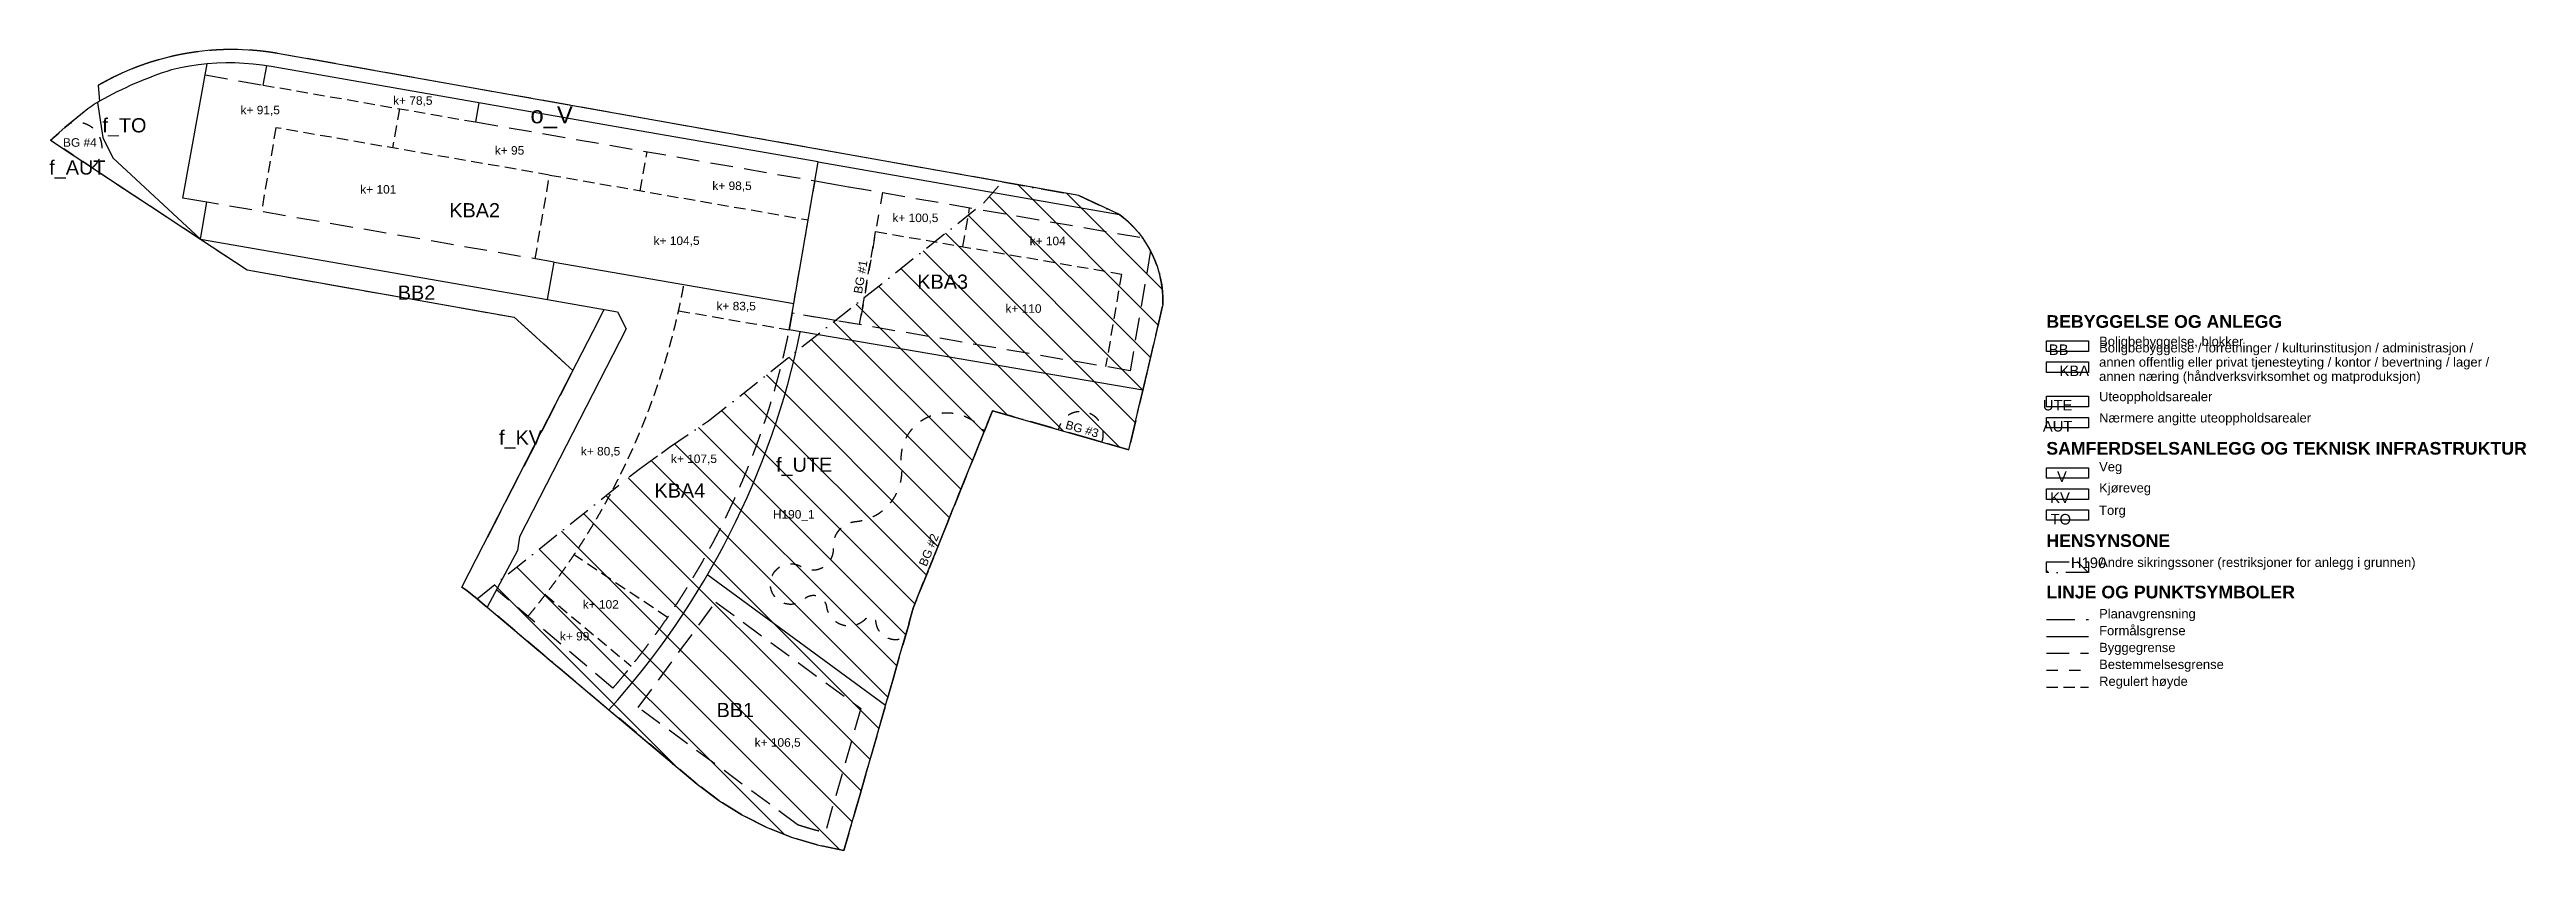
# Model space of a CAD drawing. Header units: millimetres. Extents: x 599504846 to 599941033, y 6644752532 to 6644893610.
import ezdxf
from ezdxf.enums import TextEntityAlignment as Align

# ---------------------------------------------------------------- set-up
doc = ezdxf.new("R2010")
doc.units = ezdxf.units.MM
doc.header["$LTSCALE"] = 0.5
doc.header["$MEASUREMENT"] = 0
for name, pattern in [('Byggegrense', [12000, 8000, -4000]), ('Planens begrensning', [14000, 10000, -4000]), ('PLINE', [0]), ('RpBestemmelseGrense', [8000, 4000, -4000]), ('RpHensyn', [14000, 8000, -3000, 0, -3000]), ('RpRegulerthøyde', [6000, 4000, -2000])]:
    doc.linetypes.add(name, pattern=pattern)
for name, color, linetype in [('RpArealformål(Nye konstruksjoner)', 7, 'Continuous'), ('RpArealformål(Tekst)(Nye konstruksjoner)', 7, 'Continuous'), ('RpBestemmelseGrense(Nye konstruksjoner)', 7, 'Continuous'), ('RpFormål Grense(Nye konstruksjoner)', 7, 'Continuous'), ('RpGrense(Nye konstruksjoner)', 7, 'Continuous'), ('RpJuridisklinje-1211(Nye konstruksjoner)', 7, 'Continuous'), ('RpRegulertHøyde(Nye konstruksjoner)', 7, 'Continuous'), ('RpSikringGrense(Nye konstruksjoner)', 7, 'Continuous'), ('RpSikringSone(Nye konstruksjoner)', 7, 'Continuous'), ('RpTekst(Nye konstruksjoner)', 7, 'Continuous')]:
    doc.layers.add(name, color=color, linetype=linetype)
doc.styles.add('GENERATED_STYLE_1', font='Arial.ttf')
doc.styles.add('GENERATED_STYLE_2', font='Arial Bold.ttf')
pattern_1 = [(135, (599597511, 6644841565.3), (3535.53, 3535.53), [])]

# ---------------------------------------------------------------- blocks, each defined once
blk = doc.blocks.new('KBA2_1800_1', base_point=(599575243, 6644867120))
at = {"layer": 'RpArealformål(Tekst)(Nye konstruksjoner)', "style": 'GENERATED_STYLE_1'}
blk.add_attdef('ROOM_NAME', text='', height=2500, dxfattribs=at).set_placement((599575243, 6644866549), align=Align.TOP_LEFT)
blk = doc.blocks.new('KBA3_1801_2', base_point=(599657661, 6644854537))
at = {"layer": 'RpArealformål(Tekst)(Nye konstruksjoner)', "style": 'GENERATED_STYLE_1'}
blk.add_attdef('ROOM_NAME', text='', height=2500, dxfattribs=at).set_placement((599657661, 6644853966), align=Align.TOP_LEFT)
blk = doc.blocks.new('KBA4_1802_3', base_point=(599611378.099649, 6644817753.441484))
at = {"layer": 'RpArealformål(Tekst)(Nye konstruksjoner)', "style": 'GENERATED_STYLE_1'}
blk.add_attdef('ROOM_NAME', text='', height=2500, dxfattribs=at).set_placement((599611378.099649, 6644817182.012914), align=Align.TOP_LEFT)
blk = doc.blocks.new('f_TO_2013_4', base_point=(599514150, 6644882088))
at = {"layer": 'RpArealformål(Tekst)(Nye konstruksjoner)', "style": 'GENERATED_STYLE_1'}
blk.add_attdef('ROOM_NAME', text='', height=2500, dxfattribs=at).set_placement((599514150, 6644881516), align=Align.TOP_LEFT)
blk = doc.blocks.new('f_KV_2011_5', base_point=(599583998, 6644827089))
at = {"layer": 'RpArealformål(Tekst)(Nye konstruksjoner)', "style": 'GENERATED_STYLE_1'}
blk.add_attdef('ROOM_NAME', text='', height=2500, dxfattribs=at).set_placement((599583998, 6644826518), align=Align.TOP_LEFT)
blk = doc.blocks.new('f_UTE_1600_6', base_point=(599632779, 6644822311))
at = {"layer": 'RpArealformål(Tekst)(Nye konstruksjoner)', "style": 'GENERATED_STYLE_1'}
blk.add_attdef('ROOM_NAME', text='', height=2500, dxfattribs=at).set_placement((599632779, 6644821739), align=Align.TOP_LEFT)
blk = doc.blocks.new('BB1_1113_7', base_point=(599622321.162769, 6644779097.533187))
at = {"layer": 'RpArealformål(Tekst)(Nye konstruksjoner)', "style": 'GENERATED_STYLE_1'}
blk.add_attdef('ROOM_NAME', text='', height=2500, dxfattribs=at).set_placement((599622321.162769, 6644778526.104615), align=Align.TOP_LEFT)
blk = doc.blocks.new('BB2_1113_8', base_point=(599566175, 6644852604))
at = {"layer": 'RpArealformål(Tekst)(Nye konstruksjoner)', "style": 'GENERATED_STYLE_1'}
blk.add_attdef('ROOM_NAME', text='', height=2500, dxfattribs=at).set_placement((599566175, 6644852032), align=Align.TOP_LEFT)
blk = doc.blocks.new('o_V_2010_9', base_point=(599589535, 6644884303))
at = {"layer": 'RpArealformål(Tekst)(Nye konstruksjoner)', "style": 'GENERATED_STYLE_1'}
blk.add_attdef('ROOM_NAME', text='', height=3000, dxfattribs=at).set_placement((599589535, 6644883617), align=Align.TOP_LEFT)
blk = doc.blocks.new('UTE_1600_10', base_point=(599855872, 6644832326))
at = {"layer": 'RpArealformål(Tekst)(Nye konstruksjoner)', "style": 'GENERATED_STYLE_1'}
blk.add_attdef('ROOM_NAME', text='', height=1858, dxfattribs=at).set_placement((599855872, 6644831901), align=Align.TOP_LEFT)
blk = doc.blocks.new('KV_1113_11', base_point=(599857164, 6644816023))
at = {"layer": 'RpArealformål(Tekst)(Nye konstruksjoner)', "style": 'GENERATED_STYLE_1'}
blk.add_attdef('ROOM_NAME', text='', height=1858, dxfattribs=at).set_placement((599857164, 6644815598), align=Align.TOP_LEFT)
blk = doc.blocks.new('BB_1113_12', base_point=(599856921, 6644842090))
at = {"layer": 'RpArealformål(Tekst)(Nye konstruksjoner)', "style": 'GENERATED_STYLE_1'}
blk.add_attdef('ROOM_NAME', text='', height=1858, dxfattribs=at).set_placement((599856921, 6644841665), align=Align.TOP_LEFT)
blk = doc.blocks.new('KBA_1800_13', base_point=(599858811, 6644838369))
at = {"layer": 'RpArealformål(Tekst)(Nye konstruksjoner)', "style": 'GENERATED_STYLE_1'}
blk.add_attdef('ROOM_NAME', text='', height=1858, dxfattribs=at).set_placement((599858811, 6644837944), align=Align.TOP_LEFT)
blk = doc.blocks.new('V_2010_14', base_point=(599858360, 6644819745))
at = {"layer": 'RpArealformål(Tekst)(Nye konstruksjoner)', "style": 'GENERATED_STYLE_1'}
blk.add_attdef('DUMMY_64', text='', height=1858, dxfattribs=at).set_placement((599858360, 6644819320), align=Align.TOP_LEFT)
blk = doc.blocks.new('TO_2013_15', base_point=(599857227, 6644812232))
at = {"layer": 'RpArealformål(Tekst)(Nye konstruksjoner)', "style": 'GENERATED_STYLE_1'}
blk.add_attdef('ROOM_NAME', text='', height=1858, dxfattribs=at).set_placement((599857227, 6644811807), align=Align.TOP_LEFT)
blk = doc.blocks.new('f_AUT_1690_16', base_point=(599504796, 6644874654))
at = {"layer": 'RpArealformål(Tekst)(Nye konstruksjoner)', "style": 'GENERATED_STYLE_1'}
blk.add_attdef('ROOM_NAME', text='', height=2500, dxfattribs=at).set_placement((599504796, 6644874083), align=Align.TOP_LEFT)
blk = doc.blocks.new('AUT_1690_17', base_point=(599855872, 6644828606))
at = {"layer": 'RpArealformål(Tekst)(Nye konstruksjoner)', "style": 'GENERATED_STYLE_1'}
blk.add_attdef('ROOM_NAME', text='', height=1858, dxfattribs=at).set_placement((599855872, 6644828181), align=Align.TOP_LEFT)

msp = doc.modelspace()

# ---------------------------------------------------------------- hatches: boundary and pattern name
at = {"layer": 'RpSikringSone(Nye konstruksjoner)', "linetype": 'Continuous'}
h = msp.add_hatch(dxfattribs=at)
h.set_pattern_fill('RpSikring_etc_', color=256, style=0, pattern_type=2)
h.set_pattern_definition(pattern_1)
h.paths.add_polyline_path([(599580149, 6644796863), (599581449, 6644795767), (599618893, 6644764211), (599622711, 6644761339), (599626768, 6644758814), (599631030, 6644756656), (599635466, 6644754881), (599640040, 6644753503), (599644718, 6644752532), (599647536, 6644762216), (599650524, 6644772694), (599653467, 6644782941), (599654492, 6644786563), (599656210, 6644792530), (599656184, 6644792538), (599656913, 6644795198), (599662163, 6644808247), (599670910, 6644829990), (599694920, 6644823107), (599700908, 6644848696, 0.243212), (599693293, 6644864543), (599686086, 6644867901), (599672584, 6644870296), (599669301, 6644866556), (599620893, 6644828210), (599614019, 6644823545), (599612593, 6644822541), (599608693, 6644819691), (599606911, 6644818326)])
h = msp.add_hatch(dxfattribs=at)
h.set_pattern_fill('RpSikring_etc_', color=256, style=0, pattern_type=2)
h.set_pattern_definition(pattern_1)
h.paths.add_polyline_path([(599856485, 6644803380), (599863918, 6644803380), (599863918, 6644801522), (599856485, 6644801522)])

# ---------------------------------------------------------------- linework, layer by layer
at = {"layer": 'RpBestemmelseGrense(Nye konstruksjoner)', "linetype": 'RpBestemmelseGrense'}
for points in [[(599508457, 6644880612, -0.8244006), (599512358, 6644872792), (599505033, 6644877622), (599507542, 6644879865)], [(599690172, 6644824468), (599682518, 6644826663, -1.0757402)]]:
    msp.add_lwpolyline(points, format="xyb", close=True, dxfattribs=at)
msp.add_lwpolyline([(599639646, 6644870486), (599651509, 6644868414), (599647499, 6644845150), (599635612, 6644847180), (599635895, 6644848859)], close=True, dxfattribs=at)
at = {"layer": 'RpBestemmelseGrense(Nye konstruksjoner)', "linetype": 'RpBestemmelseGrense', "flags": 128}
msp.add_lwpolyline([(599669442, 6644826340), (599656913, 6644795198), (599656184, 6644792538), (599656210, 6644792530), (599655499, 6644790060, -0.5316041), (599650405, 6644792709, 0.6910492), (599648465, 6644793231, -0.6390474), (599641697, 6644795668, 0.5303728), (599637903, 6644796924, -2.0024453), (599637102, 6644802595, 0.6178407), (599642911, 6644805781, -0.4194643), (599646847, 6644810477, 0.4265261), (599654869, 6644820763, -0.7611483)], format="xyb", close=True, dxfattribs=at)
at = {"layer": 'RpBestemmelseGrense(Nye konstruksjoner)', "linetype": 'RpBestemmelseGrense'}
msp.add_lwpolyline([(599856485, 6644784288), (599863918, 6644784288)], dxfattribs=at)
at = {"layer": 'RpFormål Grense(Nye konstruksjoner)', "linetype": 'PLINE'}
msp.add_lwpolyline([(599531410, 6644860230), (599532544, 6644866720), (599528348, 6644867445), (599532587, 6644891074), (599531080, 6644890910), (599529490, 6644890670), (599527910, 6644890380), (599526340, 6644890030, 0.0508882), (599513653, 6644884525), (599513305, 6644884307), (599514240, 6644878140), (599515980, 6644874540)], format="xyb", close=True, dxfattribs=at)
for points in [[(599693293, 6644864543), (599686086, 6644867901), (599544976, 6644892930, 0.1750823), (599513401, 6644887289), (599513653, 6644884525)], [(599640224, 6644873814), (599693293, 6644864543, -0.243212), (599700908, 6644848696), (599697372, 6644833593), (599635115, 6644844226), (599635895, 6644848859)], [(599592564, 6644849558), (599604892, 6644847407), (599606398, 6644844398), (599587602, 6644807786), (599587260, 6644805369), (599581915, 6644795374), (599603337, 6644777320, 0.1343579), (599637056, 6644843894)]]:
    msp.add_lwpolyline(points, format="xyb", dxfattribs=at)
for points in [[(599531410, 6644860230), (599592564, 6644849558), (599593703, 6644856151), (599635895, 6644848859), (599640224, 6644873814), (599606001, 6644879751), (599543890, 6644890610), (599542300, 6644890860), (599540700, 6644891040), (599539100, 6644891170), (599537500, 6644891240), (599535890, 6644891240), (599534280, 6644891190), (599532587, 6644891074)], [(599513305, 6644884307), (599512956, 6644884083), (599512610, 6644883858), (599512265, 6644883629), (599511921, 6644883396), (599511579, 6644883161), (599507542, 6644879865), (599505033, 6644877622), (599531410, 6644860230)], [(599531410, 6644860230), (599539648, 6644854798), (599586691, 6644846453), (599597027, 6644837075)], [(599581915, 6644795374), (599581449, 6644795767), (599579772, 6644797174), (599579340, 6644797513), (599578904, 6644797849), (599578128, 6644798430), (599577446, 6644798923), (599593916, 6644831015), (599600576, 6644843990), (599602540, 6644847817)], [(599650524, 6644772694), (599652008, 6644777860), (599652070, 6644778076), (599653467, 6644782941), (599654492, 6644786563), (599656210, 6644792530), (599656184, 6644792538), (599656913, 6644795198), (599670910, 6644829990), (599694920, 6644823107), (599698057, 6644836520)], [(599603337, 6644777320), (599618893, 6644764211), (599622711, 6644761339), (599626768, 6644758814), (599631030, 6644756656), (599635466, 6644754881), (599640040, 6644753503), (599644718, 6644752532), (599647536, 6644762216), (599650524, 6644772694), (599652008, 6644777860), (599652070, 6644778076), (599620760, 6644801016)], [(599856485, 6644790233), (599863918, 6644790233)]]:
    msp.add_lwpolyline(points, dxfattribs=at)
for points in [[(599856485, 6644842299), (599863918, 6644842299), (599863918, 6644840441), (599856485, 6644840441)], [(599856485, 6644838582), (599863918, 6644838582), (599863918, 6644836724), (599856485, 6644836724)], [(599856485, 6644832542), (599863918, 6644832542), (599863918, 6644830684), (599856485, 6644830684)], [(599856485, 6644828822), (599863918, 6644828822), (599863918, 6644826964), (599856485, 6644826964)], [(599856485, 6644819952), (599863918, 6644819952), (599863918, 6644818094), (599856485, 6644818094)], [(599856485, 6644816232), (599863918, 6644816232), (599863918, 6644814374), (599856485, 6644814374)], [(599856485, 6644812546), (599863918, 6644812546), (599863918, 6644810688), (599856485, 6644810688)]]:
    msp.add_lwpolyline(points, close=True, dxfattribs=at)
at = {"layer": 'RpGrense(Nye konstruksjoner)', "linetype": 'Planens begrensning'}
msp.add_lwpolyline([(599513653, 6644884525), (599513305, 6644884307), (599512956, 6644884083), (599512610, 6644883858), (599512265, 6644883629), (599511921, 6644883396), (599511579, 6644883161), (599507542, 6644879865), (599505033, 6644877622), (599539648, 6644854798), (599570112, 6644849394), (599586691, 6644846453), (599597027, 6644837075), (599577446, 6644798923), (599578128, 6644798430), (599578904, 6644797849), (599579340, 6644797513), (599579772, 6644797174), (599581449, 6644795767), (599581915, 6644795374), (599618893, 6644764211), (599622711, 6644761339), (599626768, 6644758814), (599631030, 6644756656), (599635466, 6644754881), (599640040, 6644753503), (599644718, 6644752532), (599647536, 6644762216), (599650524, 6644772694), (599653467, 6644782941), (599654492, 6644786563), (599656210, 6644792530), (599656184, 6644792538), (599656913, 6644795198), (599670910, 6644829990), (599694920, 6644823107), (599700908, 6644848696, 0.243212), (599693293, 6644864543), (599686086, 6644867901), (599544976, 6644892930, 0.1750823), (599513401, 6644887289)], format="xyb", close=True, dxfattribs=at)
msp.add_lwpolyline([(599856485, 6644793206), (599863918, 6644793206)], dxfattribs=at)
at = {"layer": 'RpJuridisklinje-1211(Nye konstruksjoner)', "linetype": 'Byggegrense'}
for points in [[(599532232, 6644889126), (599542451, 6644887351), (599543095, 6644890735)], [(599580460, 6644884216), (599579862, 6644880855), (599639683, 6644870468)], [(599639683, 6644870468), (599697102, 6644860497)], [(599593703, 6644856151), (599532541, 6644866720)], [(599698741, 6644858188), (599695126, 6644837020), (599635612, 6644847179)], [(599604068, 6644781148), (599583545, 6644798422)], [(599856485, 6644787261), (599863918, 6644787261)]]:
    msp.add_lwpolyline(points, dxfattribs=at)
msp.add_lwpolyline([(599635612, 6644847179), (599635115, 6644844226, -0.1296204), (599604068, 6644781148)], format="xyb", dxfattribs=at)
msp.add_lwpolyline([(599647707, 6644777553), (599641452, 6644755711, -0.0213569), (599636506, 6644757117), (599608523, 6644777709), (599622169, 6644796265)], format="xyb", close=True, dxfattribs=at)
at = {"layer": 'RpRegulertHøyde(Nye konstruksjoner)', "linetype": 'RpRegulerthøyde'}
for points in [[(599542451, 6644887351), (599579862, 6644880855)], [(599566463, 6644883181), (599565269, 6644876284)], [(599590353, 6644856730), (599592906, 6644871508), (599544714, 6644879836), (599542161, 6644865058)], [(599608878, 6644868735), (599610072, 6644875609)], [(599592906, 6644871508), (599638475, 6644863599)], [(599665681, 6644858896), (599666871, 6644865747)], [(599647499, 6644845150), (599650325, 6644861543), (599693620, 6644854068), (599690827, 6644837754)], [(599615620, 6644847600), (599635115, 6644844226)], [(599613672, 6644793572), (599597230, 6644804597)], [(599592172, 6644797576), (599607294, 6644785002)], [(599856485, 6644781315), (599863918, 6644781315)]]:
    msp.add_lwpolyline(points, dxfattribs=at)
msp.add_lwpolyline([(599589089, 6644793756, 0.1284475), (599616564, 6644852200)], format="xyb", dxfattribs=at)
at = {"layer": 'RpSikringGrense(Nye konstruksjoner)', "linetype": 'RpHensyn'}
msp.add_lwpolyline([(599580146, 6644796860), (599606911, 6644818326), (599608693, 6644819691), (599612593, 6644822541), (599614019, 6644823545), (599620893, 6644828210), (599669301, 6644866556), (599672584, 6644870296), (599686086, 6644867901), (599693293, 6644864543, -0.243212), (599700908, 6644848696), (599694920, 6644823107), (599670910, 6644829990), (599662163, 6644808247), (599656913, 6644795198), (599656184, 6644792538), (599656210, 6644792530), (599654492, 6644786563), (599653467, 6644782941), (599652008, 6644777860), (599650524, 6644772694), (599647536, 6644762216), (599644718, 6644752532), (599640040, 6644753503), (599635466, 6644754881), (599631030, 6644756656), (599626768, 6644758814), (599622711, 6644761339), (599618893, 6644764211), (599581915, 6644795374), (599581449, 6644795767)], format="xyb", close=True, dxfattribs=at)
msp.add_lwpolyline([(599856485, 6644803380), (599863918, 6644803380), (599863918, 6644801522), (599856485, 6644801522)], close=True, dxfattribs=at)

# ---------------------------------------------------------------- block references
at = {"layer": 'RpArealformål(Nye konstruksjoner)', "linetype": 'Continuous'}
ref = msp.add_blockref('f_TO_2013_4', (599514150, 6644882088), dxfattribs=at)
ref.add_attrib('ROOM_NAME', 'f_TO', dxfattribs={"layer": 'RpArealformål(Tekst)(Nye konstruksjoner)', "color": 7, "height": 2500, "style": 'GENERATED_STYLE_1'}).set_placement((599514150, 6644881516), align=Align.TOP_LEFT)
ref = msp.add_blockref('o_V_2010_9', (599589535, 6644884303), dxfattribs=at)
ref.add_attrib('ROOM_NAME', 'o_V', dxfattribs={"layer": 'RpArealformål(Tekst)(Nye konstruksjoner)', "color": 7, "height": 3000, "style": 'GENERATED_STYLE_1'}).set_placement((599589535, 6644883617), align=Align.TOP_LEFT)
ref = msp.add_blockref('f_AUT_1690_16', (599504796, 6644874654), dxfattribs=at)
ref.add_attrib('ROOM_NAME', 'f_AUT', dxfattribs={"layer": 'RpArealformål(Tekst)(Nye konstruksjoner)', "color": 7, "height": 2500, "style": 'GENERATED_STYLE_1'}).set_placement((599504796, 6644874083), align=Align.TOP_LEFT)
ref = msp.add_blockref('KBA2_1800_1', (599575243, 6644867120), dxfattribs=at)
ref.add_attrib('ROOM_NAME', 'KBA2', dxfattribs={"layer": 'RpArealformål(Tekst)(Nye konstruksjoner)', "color": 7, "height": 2500, "style": 'GENERATED_STYLE_1'}).set_placement((599575243, 6644866549), align=Align.TOP_LEFT)
ref = msp.add_blockref('BB2_1113_8', (599566175, 6644852604), dxfattribs=at)
ref.add_attrib('ROOM_NAME', 'BB2', dxfattribs={"layer": 'RpArealformål(Tekst)(Nye konstruksjoner)', "color": 7, "height": 2500, "style": 'GENERATED_STYLE_1'}).set_placement((599566175, 6644852032), align=Align.TOP_LEFT)
ref = msp.add_blockref('KBA3_1801_2', (599657661, 6644854537), dxfattribs=at)
ref.add_attrib('ROOM_NAME', 'KBA3', dxfattribs={"layer": 'RpArealformål(Tekst)(Nye konstruksjoner)', "color": 7, "height": 2500, "style": 'GENERATED_STYLE_1'}).set_placement((599657661, 6644853966), align=Align.TOP_LEFT)
ref = msp.add_blockref('BB_1113_12', (599856921, 6644842090), dxfattribs=at)
ref.add_attrib('ROOM_NAME', 'BB', dxfattribs={"layer": 'RpArealformål(Tekst)(Nye konstruksjoner)', "color": 7, "height": 1858.1, "style": 'GENERATED_STYLE_1'}).set_placement((599856921, 6644841665), align=Align.TOP_LEFT)
ref = msp.add_blockref('KBA_1800_13', (599858811, 6644838369), dxfattribs=at)
ref.add_attrib('ROOM_NAME', 'KBA', dxfattribs={"layer": 'RpArealformål(Tekst)(Nye konstruksjoner)', "color": 7, "height": 1858.1, "style": 'GENERATED_STYLE_1'}).set_placement((599858811, 6644837944), align=Align.TOP_LEFT)
ref = msp.add_blockref('UTE_1600_10', (599855872, 6644832326), dxfattribs=at)
ref.add_attrib('ROOM_NAME', 'UTE', dxfattribs={"layer": 'RpArealformål(Tekst)(Nye konstruksjoner)', "color": 7, "height": 1858.1, "style": 'GENERATED_STYLE_1'}).set_placement((599855872, 6644831901), align=Align.TOP_LEFT)
ref = msp.add_blockref('f_KV_2011_5', (599583998, 6644827089), dxfattribs=at)
ref.add_attrib('ROOM_NAME', 'f_KV', dxfattribs={"layer": 'RpArealformål(Tekst)(Nye konstruksjoner)', "color": 7, "height": 2500, "style": 'GENERATED_STYLE_1'}).set_placement((599583998, 6644826518), align=Align.TOP_LEFT)
ref = msp.add_blockref('AUT_1690_17', (599855872, 6644828606), dxfattribs=at)
ref.add_attrib('ROOM_NAME', 'AUT', dxfattribs={"layer": 'RpArealformål(Tekst)(Nye konstruksjoner)', "color": 7, "height": 1858.1, "style": 'GENERATED_STYLE_1'}).set_placement((599855872, 6644828181), align=Align.TOP_LEFT)
ref = msp.add_blockref('f_UTE_1600_6', (599632779, 6644822311), dxfattribs=at)
ref.add_attrib('ROOM_NAME', 'f_UTE', dxfattribs={"layer": 'RpArealformål(Tekst)(Nye konstruksjoner)', "color": 7, "height": 2500, "style": 'GENERATED_STYLE_1'}).set_placement((599632779, 6644821739), align=Align.TOP_LEFT)
ref = msp.add_blockref('KBA4_1802_3', (599611378, 6644817753), dxfattribs=at)
ref.add_attrib('ROOM_NAME', 'KBA4', dxfattribs={"layer": 'RpArealformål(Tekst)(Nye konstruksjoner)', "color": 7, "height": 2500, "style": 'GENERATED_STYLE_1'}).set_placement((599611378, 6644817182), align=Align.TOP_LEFT)
ref = msp.add_blockref('V_2010_14', (599858360, 6644819745), dxfattribs=at)
ref.add_attrib('DUMMY_64', 'V', dxfattribs={"layer": 'RpArealformål(Tekst)(Nye konstruksjoner)', "color": 7, "height": 1858, "style": 'GENERATED_STYLE_1'}).set_placement((599858360, 6644819320), align=Align.TOP_LEFT)
ref = msp.add_blockref('TO_2013_15', (599857227, 6644812232), dxfattribs=at)
ref.add_attrib('ROOM_NAME', 'TO', dxfattribs={"layer": 'RpArealformål(Tekst)(Nye konstruksjoner)', "color": 7, "height": 1858.1, "style": 'GENERATED_STYLE_1'}).set_placement((599857227, 6644811807), align=Align.TOP_LEFT)
ref = msp.add_blockref('KV_1113_11', (599857164, 6644816023), dxfattribs=at)
ref.add_attrib('ROOM_NAME', 'KV', dxfattribs={"layer": 'RpArealformål(Tekst)(Nye konstruksjoner)', "color": 7, "height": 1858.1, "style": 'GENERATED_STYLE_1'}).set_placement((599857164, 6644815598), align=Align.TOP_LEFT)
ref = msp.add_blockref('BB1_1113_7', (599622321, 6644779098), dxfattribs=at)
ref.add_attrib('ROOM_NAME', 'BB1', dxfattribs={"layer": 'RpArealformål(Tekst)(Nye konstruksjoner)', "color": 7, "height": 2500, "style": 'GENERATED_STYLE_1'}).set_placement((599622321, 6644778526), align=Align.TOP_LEFT)

# ---------------------------------------------------------------- texts
at = {"layer": 'RpTekst(Nye konstruksjoner)', "linetype": 'Continuous'}
for s, insert, char_height, attachment_point, style in [('\\A1;{\\pql;\\fArial|b0|i0|c0|p0;\\W1.000000;k+ 91,5}', (599538480, 6644881924), 1500, 7, 'GENERATED_STYLE_1'), ('\\A1;{\\pql;\\fArial|b0|i0|c0|p0;\\W1.000000;k+ 78,5}', (599565352, 6644883597), 1500, 7, 'GENERATED_STYLE_1'), ('\\A1;{\\pqc;\\fArial|b0|i0|c0|p0;\\W1.000000;BG #4}', (599510188, 6644876466), 1500, 8, 'GENERATED_STYLE_1'), ('\\A1;{\\pql;\\fArial|b0|i0|c0|p0;\\W1.000000;k+ 95}', (599583260, 6644875074), 1500, 7, 'GENERATED_STYLE_1'), ('\\A1;{\\pql;\\fArial|b0|i0|c0|p0;\\W1.000000;k+ 101}', (599559566, 6644868210), 1500, 7, 'GENERATED_STYLE_1'), ('\\A1;{\\pql;\\fArial|b0|i0|c0|p0;\\W1.000000;k+ 98,5}', (599621566, 6644868579), 1500, 7, 'GENERATED_STYLE_1'), ('\\A1;{\\pql;\\fArial|b0|i0|c0|p0;\\W1.000000;k+ 100,5}', (599653277, 6644862937), 1500, 7, 'GENERATED_STYLE_1'), ('\\A1;{\\pql;\\fArial|b0|i0|c0|p0;\\W1.000000;k+ 104,5}', (599611223, 6644858904), 1500, 7, 'GENERATED_STYLE_1'), ('\\A1;{\\pql;\\fArial|b0|i0|c0|p0;\\W1.000000;k+ 104}', (599677446, 6644859114), 1500, 7, 'GENERATED_STYLE_1'), ('\\A1;{\\pql;\\fArial|b0|i0|c0|p0;\\W1.000000;k+ 83,5}', (599622297, 6644847386), 1500, 7, 'GENERATED_STYLE_1'), ('\\A1;{\\pql;\\fArial|b0|i0|c0|p0;\\W1.000000;k+ 110}', (599673184, 6644847217), 1500, 7, 'GENERATED_STYLE_1'), ('\\A1;{\\pql;\\fArial|b1|i0|c0|p0;\\W1.000000;BEBYGGELSE OG ANLEGG}', (599856485, 6644844559), 2229.71, 7, 'GENERATED_STYLE_2'), ('\\A1;{\\pql;\\fArial|b0|i0|c0|p0;\\W1.000000;Boligbebyggelse, blokker}', (599865776, 6644840901), 1635.12, 7, 'GENERATED_STYLE_1'), ('\\A1;{\\pql;\\fArial|b0|i0|c0|p0;\\W1.000000;Uteoppholdsarealer}', (599865776, 6644831171), 1635.12, 7, 'GENERATED_STYLE_1'), ('\\A1;{\\pql;\\fArial|b0|i0|c0|p0;\\W1.000000;Nærmere angitte uteoppholdsarealer}', (599865776, 6644827425), 1635.12, 7, 'GENERATED_STYLE_1'), ('\\A1;{\\pql;\\fArial|b0|i0|c0|p0;\\W1.000000;k+ 80,5}', (599598413, 6644821826), 1500, 7, 'GENERATED_STYLE_1'), ('\\A1;{\\pql;\\fArial|b0|i0|c0|p0;\\W1.000000;k+ 107,5}', (599614283, 6644820494), 1500, 7, 'GENERATED_STYLE_1'), ('\\A1;{\\pql;\\fArial|b1|i0|c0|p0;\\W1.000000;SAMFERDSELSANLEGG OG TEKNISK INFRASTRUKTUR}', (599856485, 6644822218), 2229.71, 7, 'GENERATED_STYLE_2'), ('\\A1;{\\pql;\\fArial|b0|i0|c0|p0;\\W1.000000;Veg}', (599865776, 6644818820), 1635.12, 7, 'GENERATED_STYLE_1'), ('\\A1;{\\pql;\\fArial|b0|i0|c0|p0;\\W1.000000;Kjøreveg}', (599865776, 6644815100), 1635.12, 7, 'GENERATED_STYLE_1'), ('\\A1;{\\pql;\\fArial|b0|i0|c0|p0;\\W1.000000;H190_1}', (599632232, 6644810556), 1500, 7, 'GENERATED_STYLE_1'), ('\\A1;{\\pql;\\fArial|b0|i0|c0|p0;\\W1.000000;Torg}', (599865776, 6644811148), 1635.12, 7, 'GENERATED_STYLE_1'), ('\\A1;{\\pql;\\fArial|b1|i0|c0|p0;\\W1.000000;HENSYNSONE}', (599856485, 6644805964), 2229.71, 7, 'GENERATED_STYLE_2'), ('\\A1;{\\pqc;\\fArial|b0|i0|c0|p0;\\W1.000000;H190}', (599863918, 6644802253), 1858.1, 8, 'GENERATED_STYLE_1'), ('\\A1;{\\pql;\\fArial|b0|i0|c0|p0;\\W1.000000;Andre sikringssoner (restriksjoner for anlegg i grunnen)}', (599865776, 6644801982), 1635.12, 7, 'GENERATED_STYLE_1'), ('\\A1;{\\pql;\\fArial|b1|i0|c0|p0;\\W1.000000;LINJE OG PUNKTSYMBOLER}', (599856485, 6644796905), 2229.71, 7, 'GENERATED_STYLE_2'), ('\\A1;{\\pql;\\fArial|b0|i0|c0|p0;\\W1.000000;k+ 102}', (599598738, 6644795100), 1500, 7, 'GENERATED_STYLE_1'), ('\\A1;{\\pql;\\fArial|b0|i0|c0|p0;\\W1.000000;Planavgrensning}', (599865776, 6644792931), 1635.12, 7, 'GENERATED_STYLE_1'), ('\\A1;{\\pql;\\fArial|b0|i0|c0|p0;\\W1.000000;k+ 99}', (599594723, 6644789503), 1500, 7, 'GENERATED_STYLE_1'), ('\\A1;{\\pql;\\fArial|b0|i0|c0|p0;\\W1.000000;Formålsgrense}', (599865776, 6644789951), 1635.12, 7, 'GENERATED_STYLE_1'), ('\\A1;{\\pql;\\fArial|b0|i0|c0|p0;\\W1.000000;Byggegrense }', (599865776, 6644786978), 1635.12, 7, 'GENERATED_STYLE_1'), ('\\A1;{\\pql;\\fArial|b0|i0|c0|p0;\\W1.000000;Bestemmelsesgrense}', (599865776, 6644784005), 1635.12, 7, 'GENERATED_STYLE_1'), ('\\A1;{\\pql;\\fArial|b0|i0|c0|p0;\\W1.000000;Regulert høyde}', (599865776, 6644781032), 1635.12, 7, 'GENERATED_STYLE_1'), ('\\A1;{\\pql;\\fArial|b0|i0|c0|p0;\\W1.000000;k+ 106,5}', (599629021, 6644770526), 1500, 7, 'GENERATED_STYLE_1')]:
    msp.add_mtext(s, dxfattribs=dict(at, insert=insert, char_height=char_height, attachment_point=attachment_point, style=style))
at = {"layer": 'RpTekst(Nye konstruksjoner)', "linetype": 'Continuous', "char_height": 1500, "attachment_point": 8, "style": 'GENERATED_STYLE_1'}
for s, insert, rotation in [('\\A1;{\\pqc;\\fArial|b0|i0|c0|p0;\\W1.000000;BG #1}', (599648430, 6644853430), 80.21911), ('\\A1;{\\pqc;\\fArial|b0|i0|c0|p0;\\W1.000000;BG #3}', (599686479, 6644826033), 343.983), ('\\A1;{\\pqc;\\fArial|b0|i0|c0|p0;\\W1.000000;BG #2}', (599660402, 6644805181), 68.08498)]:
    msp.add_mtext(s, dxfattribs=dict(at, insert=insert, rotation=rotation))
at = {"layer": 'RpTekst(Nye konstruksjoner)', "linetype": 'Continuous', "insert": (599865776, 6644834739), "char_height": 1635.124, "width": 69514.08, "attachment_point": 7, "line_spacing_factor": 0.922306, "style": 'GENERATED_STYLE_1'}
msp.add_mtext('\\A1;{\\pql;\\fArial|b0|i0|c0|p0;\\W1.000000;Boligbebyggelse / forretninger / kulturinstitusjon / administrasjon / annen offentlig eller privat tjenesteyting / kontor / bevertning / lager / annen næring (håndverksvirksomhet og matproduksjon)}', dxfattribs=at)

doc.saveas('drawing.dxf')
